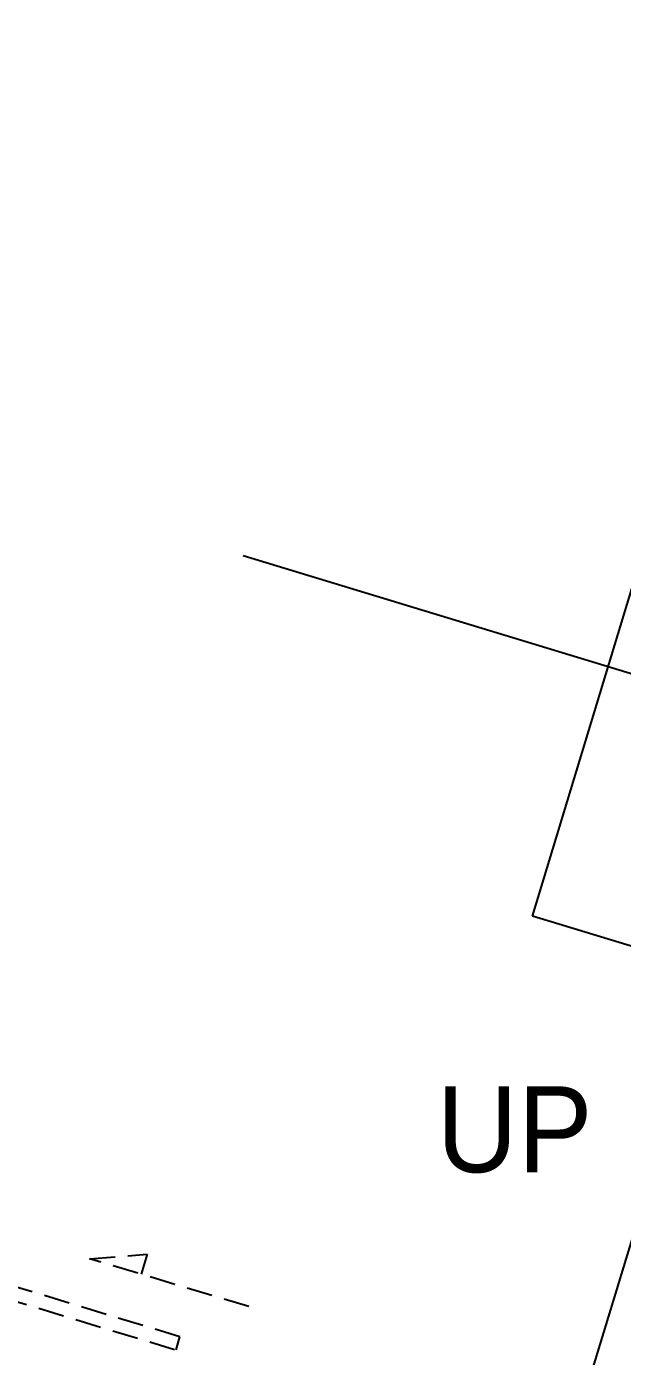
# Model space of a CAD drawing. Header units: metres. Extents: x 630750 to 860239, y 578133 to 726633.
# Drawn here: x 691683 to 693418, y 630627 to 634497 of the extents above; entities that cross this region are included whole.
import ezdxf
from ezdxf.enums import TextEntityAlignment as Align

# ---------------------------------------------------------------- set-up
doc = ezdxf.new("R2010")
doc.units = ezdxf.units.M
doc.header["$LTSCALE"] = 300
doc.linetypes.add('CENTER', pattern=[50.8, 31.75, -6.35, 6.35, -6.35])
doc.linetypes.add('HID1', pattern=[0.375, 0.25, -0.125])
for name, color, linetype in [('A-CEN-1', 1, 'Continuous'), ('A-WAL-DW', 7, 'Continuous'), ('KUK-F-LEVEL', 4, 'Continuous'), ('KUK-FUR-FIX', 6, 'Continuous')]:
    doc.layers.add(name, color=color, linetype=linetype)
doc.styles.add('돋움', font='')
doc.styles.get('돋움').set_extended_font_data('Dotum')

msp = doc.modelspace()

# ---------------------------------------------------------------- linework, layer by layer
at = {"layer": 'A-CEN-1', "linetype": 'CENTER'}
msp.add_line((681375.9, 636276.6), (739202.5, 618729.6), dxfattribs=at)
at = {"layer": 'A-WAL-DW', "color": 251, "linetype": 'HID1', "elevation": 0}
msp.add_lwpolyline([(691191.4, 630968.6), (691180, 630930.3), (692117.8, 630645.7), (692129.2, 630684.1)], close=True, dxfattribs=at)
msp.add_lwpolyline([(692330.2, 630772.4), (691865.8, 630910.9), (692033.7, 630924.5), (692016.3, 630866)], dxfattribs=at)
at = {"layer": 'KUK-F-LEVEL', "color": 6}
msp.add_line((693754.6, 631987.9, 0), (693271.2, 630394.9, 0), dxfattribs=at)
at = {"layer": 'KUK-FUR-FIX', "color": 4}
for p, q in [((693155.7, 631908.4), (695518, 639693.4)), ((693682, 631748.7), (693155.7, 631908.4))]:
    msp.add_line(p, q, dxfattribs=at)

# ---------------------------------------------------------------- texts
at = {"layer": 'KUK-F-LEVEL', "color": 3, "style": '돋움'}
msp.add_text('UP', height=250, rotation=360, dxfattribs=at).set_placement((693103.7, 631163, 0), align=Align.CENTER)

doc.saveas('drawing.dxf')
